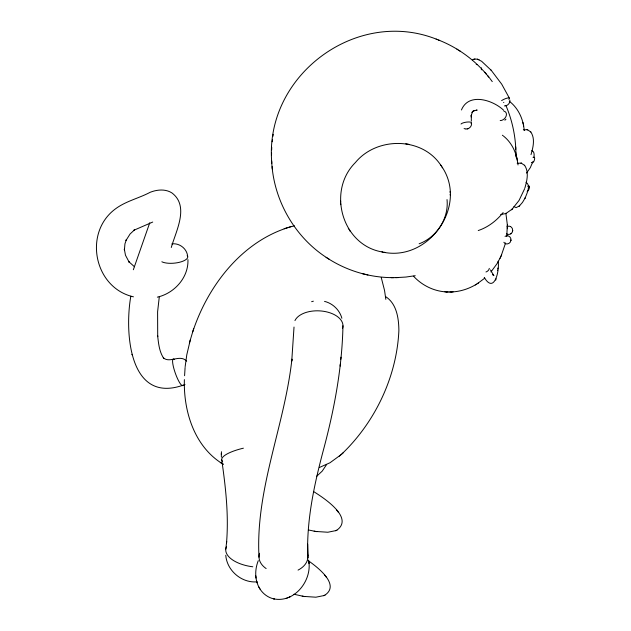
<?xml version="1.0" encoding="UTF-8"?>
<svg xmlns="http://www.w3.org/2000/svg" width="631" height="631" viewBox="0 0 631 631"><rect width="100%" height="100%" fill="white"/><g stroke="black" fill="none" stroke-linecap="round" stroke-linejoin="round"><path stroke-width="0.95" d="M259.01 557.22C255.239 489.23 284.691 425.822 291.924 359.157L291.743 361.074L294.022 327.047M510.921 240.151C511.481 237.051 507.632 234.338 505.052 236.38M512.68 230.599L512.293 228.335L510.731 226.616M527.137 191.501C529.078 190.964 531.002 184.268 527.768 186.271M498.104 261.242C499.799 269.429 494.625 294.803 484.245 277.419M382.788 252.045C342.365 245.798 326.503 191.272 355.395 162.546C376.746 136.533 422.415 136.675 441.061 165.622M440.604 164.928C469.85 204.263 428.78 263.056 381.929 251.895M187.935 259.593C188.693 277.514 174.377 293.281 157.348 297.154M271.843 163.35C263.624 75.933 356.625 6.578 437.543 39.635M515.866 156.953L515.858 152.663M271.677 149.799L271.748 147.323M271.511 155.368L271.59 152.931M505.873 213.254L507.348 224.794L506.756 236.593M184.378 379.61C183.455 410.686 193.962 445.36 221.252 463.012M184.583 375.729L185.096 367.455M342.964 325.777C342.089 368.252 334.154 410.126 323.143 451.047C313.907 485.933 306.24 521.648 307.81 557.97L307.62 544.174L307.825 555.682M471.128 116.932L471.286 115.087L471.341 121.16M221.331 454.352L221.465 451.733M529.496 187.368L529.535 186.965M340.117 366.122L340.306 364.205M340.779 359.307L340.985 357.193M503.846 242.265C505.628 245.491 510.794 243.826 510.897 240.308M506.417 233.651C508.712 235.694 512.514 233.675 512.656 230.757M510.881 240.498L510.936 239.961M512.64 230.946L512.695 230.41M497.551 270.612L497.63 269.942M497.764 268.656L497.835 268.025M225.795 549.033L226.687 541.501L226.521 542.944C228.856 515.156 225.669 487.124 221.686 459.613M130.822 296.239C124.457 332.095 128.937 405.922 185.001 384.5M159.304 296.712L157.6 311.809L157.703 336.654L157.647 335.708C158.515 343.43 159.257 351.704 163.729 358.321L163.303 357.745C169.684 363.748 179.985 353.849 186.666 361.177M185.159 366.643L186.792 354.803L190.302 339.912M533.913 157.616C534.212 155.36 534.678 151.282 531.688 150.691M272.955 136.335L273.239 134.324M272.213 141.778L272.489 139.798M471.609 123.936C471.491 126.752 468.912 129.126 466.104 129M471.247 115.583L472.445 111.876L471.988 112.444L473.313 111.064L472.658 111.529L474.465 110.528L473.668 110.819L477.178 110.07L476.334 110.133M505.597 242.935L501.038 256.202M192.739 331.827C208.34 284.305 244.15 238.502 294.409 225.788M189.355 343.146L193.709 328.522M531.01 154.642C533.116 147.441 535.388 138.434 530.663 131.784M524.85 188.085C526.956 180.876 529.228 171.869 524.503 165.219M149.752 222.782L133.33 269.752M496.116 278.799L495.706 280.109M533.006 161.378L530.308 167.665L526.538 173.075M171.285 247.494C175.899 231.088 189.655 206.227 171.892 192.905C165.401 188.772 157.135 189.568 150.257 192.258C138.733 198.371 125.411 201.202 114.96 209.247C83.118 233.32 94.334 287.996 133.456 296.822M258.276 560.651C254.806 569.288 254.624 579.613 259.302 587.84M524.574 188.858L519.029 200.469L512.191 209.05M461.458 109.975C468.604 92.158 493.119 100.061 503.656 110.283M490.973 271.922L497.015 263.711L500.643 257.022M500.036 258.324L501.637 254.9M525.213 197.811C526.822 193.559 531.168 185.364 526.002 182.233M519.487 205.832L522.484 202.425L525.071 198.095M524.897 198.449L525.386 197.456M326.684 464.424L322.22 471.112L316.494 476.437M531.334 162.467C534.323 164.652 536.161 154.713 533.045 157.608M503.136 212.56C496.676 220.637 488.102 227.255 478.235 230.552M505.967 119.172L504.895 120.206M341.923 453.902C375.169 422.021 396.796 376.723 398.879 330.549C398.76 318.497 396.773 303.842 385.77 296.712M500.675 214.485L505.817 213.57L511.93 209.295M511.418 209.784L512.727 208.538M513.965 206.582L516.119 207.638L519.297 205.99M319.349 467.508L329.997 462.752L340.772 454.896M484.742 278.176L477.304 283.705M519.076 206.179L519.715 205.627M339.289 456.189L343.477 452.553M510.7 233.912L511.134 233.596M451.504 291.964C460.33 291.617 468.999 288.801 476.515 284.187M472.438 59.898L473.857 59.251M475.285 284.952L478.566 282.917M506.969 226.71L508.878 226.135L510.582 226.537M273.996 598.914C294.906 603.07 312.739 579.731 308.567 560.083M336.623 530.316C354.622 517.941 323.561 497.851 314.08 491.857M324.665 595.278C341.024 584.763 316.801 566.701 308.141 560.588M152.726 222.057L133.898 230.244L134.506 229.858L130.065 234.006L125.995 240.474L126.389 239.606L124.946 243.826L124.402 250.042L124.339 249.095L125.474 255.224L129.174 262.188L128.748 261.613L134.442 266.739M288.548 597.494L289.4 597.107M289.716 596.958L290.607 596.555M315.658 531.444L327.844 532.241L336.031 530.576M303.7 596.405L315.886 597.202L324.074 595.538M335.692 530.726L336.962 530.166M323.735 595.688L325.004 595.128M419.142 243.795C436.739 237.256 448.98 218.365 447.024 199.593M285.717 598.48L286.159 598.338M286.9 598.101L287.357 597.951M284.155 228.722L287.271 227.775M288.832 227.294L291.743 226.411M311.635 301.681L313.37 301.184M467.366 128.882L468.021 128.692M474.654 59.054L477.462 59.18L481.634 61.294L491.281 70.38L501.708 84.16L509.391 98.168M473.613 59.306L474.891 58.998M523.344 129.828L527.358 129.71M517.183 163.263L521.206 163.145M415.206 275.7L405.93 277.048L395.795 277.632M171.877 243.897C179.299 242.817 186.926 248.598 187.62 256.123M257.006 581.845C241.673 583.186 226.9 570.629 225.772 555.264M446.519 291.932L451.291 291.972M449.761 292.043L453.129 291.893M504.358 105.921C507.419 106.126 510.242 103.263 509.911 100.195M328.435 258.805C347.791 271.141 370.744 277.814 393.705 277.648M391.228 277.679L398.469 277.593M413.526 276.197C421.965 285.362 433.947 291.301 446.432 291.924M444.918 291.837L448.136 292.027M465.757 128.992L464.1 128.574M308.551 529.985L315.468 531.405M293.951 594.244L303.511 596.366M314.151 531.192L317.046 531.665M302.194 596.153L305.089 596.626M408.864 144.341L405.78 143.805M384.011 252.258L385.013 252.432M258.836 587.019C261.802 592.872 267.339 597.454 273.791 598.866M273.389 598.78L274.453 599.016M362.446 273.673L367.92 274.982M527.5 129.749L530.86 132.013M521.348 163.184L524.708 165.448M527.09 129.639L527.721 129.805M520.93 163.074L521.569 163.24M324.539 301.373C332.797 303.401 339.675 310.081 341.884 318.276M477.462 59.18L478.219 59.456M478.345 59.503L479.079 59.771M438.553 40.029C456.931 47.222 473.487 59.03 486.272 74.048M436.131 39.09L439.697 40.479M492.598 274.651L493.694 275.392L490.476 269.942M220.314 462.42L223.335 464.321L222.759 463.951M456.899 49.115L457.909 49.746M459.013 50.441L460.275 51.237M271.661 160.976C273.318 199.822 294.622 237.295 327.473 258.174M326.093 257.298L329.556 259.515M502.371 135.215L502.962 135.649M509.296 101.26C516.56 106.742 521.269 115.142 523.241 123.944M503.538 136.099C510.487 141.589 514.991 149.768 516.907 158.334M490.886 69.946L491.281 70.38M487.44 75.436L489.112 77.424L484.734 72.226M489.617 78.07L492.267 81.62M338.137 512.049L336.733 510.195M326.18 577.01L324.776 575.157M260.106 589.18L259.412 588.021M442.008 167.057L442.505 167.814M348.288 228.422L348.785 229.179M349.732 230.615L350.189 231.309M505.881 105.424C512.561 121.073 516.008 138.071 515.921 155.092M381.242 277.49L384.539 290.426L385.833 299.346M256.517 580.686L257.101 582.807M523.367 124.504L524.361 130.554M517.034 158.894L518.035 164.951M522.894 122.422L523.73 126.097M516.568 156.811L517.396 160.487M131.911 354.33L131.997 354.788M308.78 561.401L308.875 562.292M308.914 562.734L309.016 563.657M255.792 575.819L255.886 576.742M255.934 577.184L256.028 578.075M272.119 166.616L272.3 168.927M450.069 191.579L450.1 192.4M450.171 194.293L450.211 195.129M340.59 201.108L340.622 201.944M340.693 203.837L340.724 204.657M515.716 147.086L515.772 149.452M221.315 453.579L221.386 457.144M507.348 224.794L507.363 226.166M507.363 227.31L507.379 228.714M183.132 385.21A14.15 2.816 70.5 0 1 175.063 372.448A14.15 2.816 70.5 0 1 174.306 359.307M187.202 255.46A14.15 5.174 -5.3 0 1 179.575 262.259A14.15 5.174 -5.3 0 1 161.851 261.778M222.648 461.395A29.578 7.927 -10 0 1 243.392 448.184M252.786 566.788A29.578 14.584 6.2 0 1 226.474 546.785M294.953 320.603A24.435 14.134 2.6 0 1 323.995 311.351A24.435 14.134 2.6 0 1 342.523 328.372M307.628 554.42A24.435 16.627 -0.1 0 1 298.061 570.101M266.14 568.563A24.435 16.627 -0.1 0 1 259.562 553.277M501.59 100.637A5.403 1.372 -25.4 0 1 507.75 97.994A5.403 1.372 -25.4 0 1 508.87 99.367M503.869 102.34A5.403 1.372 -25.4 0 1 503.522 102.474M481.445 67.848A5.403 4.472 -24.1 0 1 481.303 69.812M476.208 64.591A5.403 4.472 -24.1 0 1 477.328 64.551M503.893 111.151A5.403 3.944 -45.6 0 1 506.07 116.278A5.403 3.944 -45.6 0 1 500.194 120.568M461.032 124.031A5.403 1.451 -8.8 0 1 468.036 121.988A5.403 1.451 -8.8 0 1 471.026 123.581M489.293 268.372A4.504 3.573 -22.8 0 1 485.98 271.977M493.773 275.589L493.229 274.879L493.773 275.589"/></g></svg>
